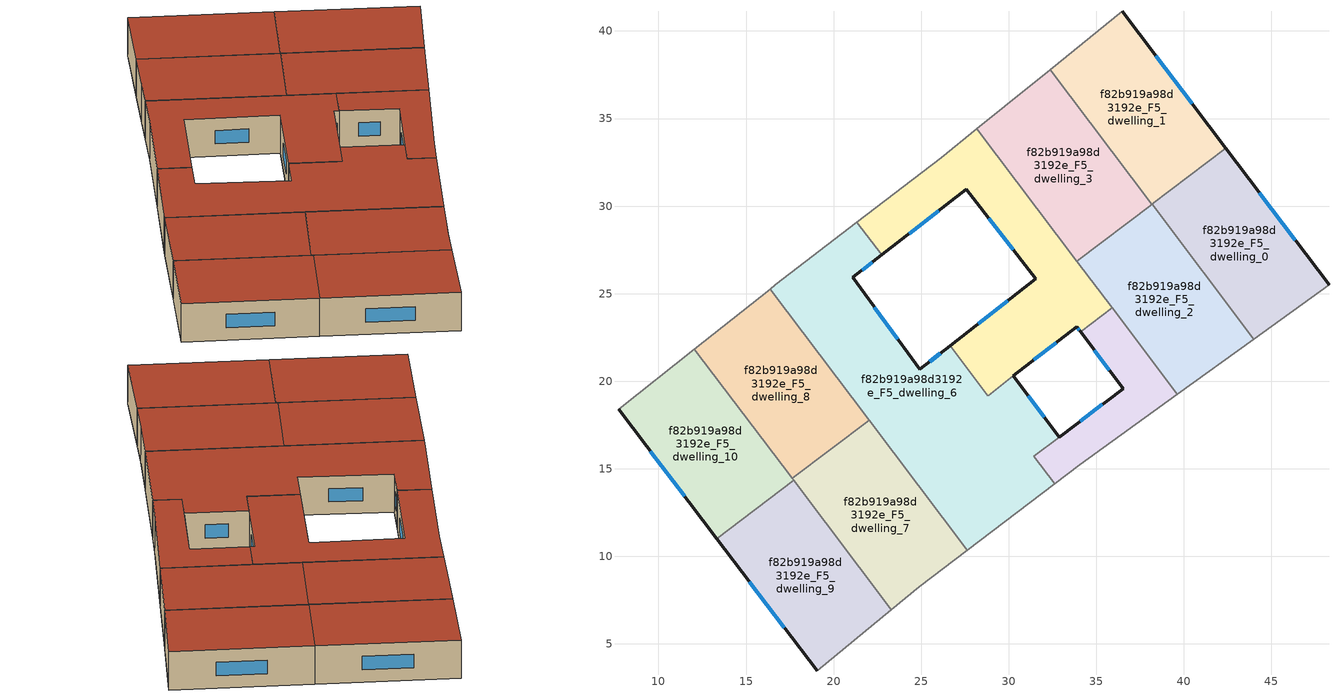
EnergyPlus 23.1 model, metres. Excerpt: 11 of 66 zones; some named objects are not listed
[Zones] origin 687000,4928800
f82b919a98d3192e_F5_dwelling_0
 floor to f82b919a98d3192e_F4_dwelling_0 (EU_floor_Construction): 42.39,33.31 48.29,25.51 43.99,22.41 38.16,30.12 z15
 wall outside (EU_wall_Construction): 48.29,25.51 42.39,33.31 z15:18
 wall to f82b919a98d3192e_F5_dwelling_1 (EU_wall_Construction): 42.39,33.31 38.16,30.12 z15:18
 wall adiabatic (EU_wall_Construction): 43.99,22.41 48.29,25.51 z15:18
 wall to f82b919a98d3192e_F5_dwelling_2 (EU_wall_Construction): 38.18,30.09 43.99,22.41 z15:18
 wall to f82b919a98d3192e_F5_dwelling_3 (EU_wall_Construction): 38.16,30.12 38.18,30.09 z15:18
 window (EU_Window_Construction): 46.37,28.05 44.31,30.78 z15.98:17.02
 roof outside (EU_roof_Construction): 48.29,25.51 42.39,33.31 38.16,30.12 43.99,22.41 z18
f82b919a98d3192e_F5_dwelling_1
 floor to f82b919a98d3192e_F4_dwelling_1 (EU_floor_Construction): 36.48,41.13 42.39,33.31 38.16,30.12 32.35,37.8 z15
 wall outside (EU_wall_Construction): 42.39,33.31 36.48,41.13 z15:18
 wall adiabatic (EU_wall_Construction): 36.48,41.13 32.35,37.8 z15:18
 wall to f82b919a98d3192e_F5_dwelling_3 (EU_wall_Construction): 32.35,37.8 38.16,30.12 z15:18
 window (EU_Window_Construction): 40.47,35.85 38.4,38.59 z15.98:17.02
 roof outside (EU_roof_Construction): 42.39,33.31 36.48,41.13 32.35,37.8 38.16,30.12 z18
f82b919a98d3192e_F5_dwelling_10
 floor to f82b919a98d3192e_F4_dwelling_10 (EU_floor_Construction): 12.04,21.84 17.72,14.34 13.33,11.02 7.72,18.41 z15
 wall outside (EU_wall_Construction): 7.72,18.41 13.33,11.02 z15:18
 wall to f82b919a98d3192e_F5_dwelling_9 (EU_wall_Construction): 13.33,11.02 17.72,14.34 z15:18
 wall adiabatic (EU_wall_Construction): 12.04,21.84 7.72,18.41 z15:18
 wall to f82b919a98d3192e_F5_dwelling_8 (EU_wall_Construction): 17.63,14.45 12.04,21.84 z15:18
 wall to f82b919a98d3192e_F5_dwelling_7 (EU_wall_Construction): 17.72,14.34 17.63,14.45 z15:18
 window (EU_Window_Construction): 9.54,16.01 11.5,13.42 z15.98:17.02
 roof outside (EU_roof_Construction): 17.72,14.34 12.04,21.84 7.72,18.41 13.33,11.02 z18
f82b919a98d3192e_F5_dwelling_2
 floor to f82b919a98d3192e_F4_dwelling_2 (EU_floor_Construction): 38.18,30.09 43.99,22.41 39.63,19.26 33.89,26.85 z15
 wall to f82b919a98d3192e_F5_dwelling_3 (EU_wall_Construction): 38.18,30.09 33.89,26.85 z15:18
 wall adiabatic (EU_wall_Construction): 39.63,19.26 43.99,22.41 z15:18
 wall to f82b919a98d3192e_F5_dwelling_4 (EU_wall_Construction): 35.9,24.19 39.63,19.26 z15:18
 wall to f82b919a98d3192e_F5_dwelling_5 (EU_wall_Construction): 33.89,26.85 35.9,24.19 z15:18
 roof outside (EU_roof_Construction): 43.99,22.41 38.18,30.09 33.89,26.85 39.63,19.26 z18
f82b919a98d3192e_F5_dwelling_3
 floor to f82b919a98d3192e_F4_dwelling_3 (EU_floor_Construction): 32.35,37.8 38.18,30.09 33.89,26.85 28.17,34.41 29.78,35.71 z15
 wall adiabatic (EU_wall_Construction): 32.35,37.8 29.78,35.71 28.17,34.41 z15:18
 wall to f82b919a98d3192e_F5_dwelling_5 (EU_wall_Construction): 28.17,34.41 33.89,26.85 z15:18
 roof outside (EU_roof_Construction): 38.18,30.09 32.35,37.8 29.78,35.71 28.17,34.41 33.89,26.85 z18
f82b919a98d3192e_F5_dwelling_4
 floor to f82b919a98d3192e_F4_dwelling_4 (EU_floor_Construction): 35.9,24.19 39.63,19.26 34.06,15.24 32.62,14.15 31.43,15.72 36.55,19.58 34.1,22.83 z15
 wall outside (EU_wall_Construction): 34.1,22.83 36.55,19.58 32.88,16.81 z15:18
 wall to f82b919a98d3192e_F5_dwelling_5 (EU_wall_Construction): 35.9,24.19 34.1,22.83 z15:18
 wall adiabatic (EU_wall_Construction): 32.62,14.15 34.06,15.24 39.63,19.26 z15:18
 wall to f82b919a98d3192e_F5_dwelling_6 (EU_wall_Construction): 32.88,16.81 31.43,15.72 32.62,14.15 z15:18
 window (EU_Window_Construction): 34.89,21.77 35.75,20.64 / 35.35,18.68 34.07,17.71 z15.98:17.02
 roof outside (EU_roof_Construction): 39.63,19.26 35.9,24.19 34.1,22.83 36.55,19.58 31.43,15.72 32.62,14.15 34.06,15.24 z18
f82b919a98d3192e_F5_dwelling_5
 floor to f82b919a98d3192e_F4_dwelling_5 (EU_floor_Construction): 28.17,34.41 35.9,24.19 34.1,22.83 33.88,23.12 28.81,19.18 26.66,22.04 31.55,25.84 27.57,30.96 22.74,27.22 21.33,29.07 26.15,32.76 z15
 wall outside (EU_wall_Construction): 22.74,27.22 27.57,30.96 31.55,25.84 26.66,22.04 / 30.26,20.3 33.88,23.12 34.1,22.83 z15:18
 wall to f82b919a98d3192e_F5_dwelling_6 (EU_wall_Construction): 21.33,29.07 22.74,27.22 / 26.66,22.04 28.81,19.18 30.26,20.3 z15:18
 wall adiabatic (EU_wall_Construction): 28.17,34.41 26.15,32.76 21.33,29.07 z15:18
 window (EU_Window_Construction): 29.96,24.6 28.25,23.27 / 28.86,29.3 30.25,27.51 / 24.31,28.43 26,29.74 / 33.95,23.03 34.03,22.93 / 31.43,21.22 32.7,22.21 z15.98:17.02
 roof outside (EU_roof_Construction): 34.1,22.83 35.9,24.19 28.17,34.41 26.15,32.76 21.33,29.07 22.74,27.22 27.57,30.96 31.55,25.84 26.66,22.04 28.81,19.18 33.88,23.12 z18
f82b919a98d3192e_F5_dwelling_6
 floor to f82b919a98d3192e_F4_dwelling_6 (EU_floor_Construction): 30.26,20.3 32.88,16.81 31.43,15.72 32.62,14.15 27.64,10.36 16.38,25.26 16.68,25.5 21.33,29.07 22.74,27.22 21.09,25.93 24.92,20.68 26.66,22.04 28.81,19.18 z15
 wall outside (EU_wall_Construction): 26.66,22.04 24.92,20.68 21.09,25.93 22.74,27.22 / 32.88,16.81 30.26,20.3 z15:18
 wall adiabatic (EU_wall_Construction): 27.64,10.36 32.62,14.15 / 21.33,29.07 16.68,25.5 16.38,25.26 z15:18
 wall to f82b919a98d3192e_F5_dwelling_8 (EU_wall_Construction): 16.38,25.26 22.03,17.78 z15:18
 wall to f82b919a98d3192e_F5_dwelling_7 (EU_wall_Construction): 22.04,17.78 27.64,10.36 z15:18
 window (EU_Window_Construction): 21.62,26.35 22.2,26.8 / 23.67,22.39 22.33,24.23 / 26.09,21.6 25.48,21.12 / 32.02,17.95 31.11,19.17 z15.98:17.02
 roof outside (EU_roof_Construction): 32.62,14.15 31.43,15.72 32.88,16.81 30.26,20.3 28.81,19.18 26.66,22.04 24.92,20.68 21.09,25.93 22.74,27.22 21.33,29.07 16.68,25.5 16.38,25.26 27.64,10.36 z18
f82b919a98d3192e_F5_dwelling_7
 floor to f82b919a98d3192e_F4_dwelling_7 (EU_floor_Construction): 22.04,17.78 27.64,10.36 24.88,8.25 23.3,6.95 17.63,14.45 z15
 wall adiabatic (EU_wall_Construction): 23.3,6.95 24.88,8.25 27.64,10.36 z15:18
 wall to f82b919a98d3192e_F5_dwelling_8 (EU_wall_Construction): 22.04,17.78 17.63,14.45 z15:18
 wall to f82b919a98d3192e_F5_dwelling_9 (EU_wall_Construction): 17.72,14.34 23.3,6.95 z15:18
 roof outside (EU_roof_Construction): 24.88,8.25 27.64,10.36 22.04,17.78 17.63,14.45 23.3,6.95 z18
f82b919a98d3192e_F5_dwelling_8
 floor to f82b919a98d3192e_F4_dwelling_8 (EU_floor_Construction): 16.38,25.26 22.04,17.78 17.63,14.45 12.04,21.84 z15
 wall adiabatic (EU_wall_Construction): 16.38,25.26 12.04,21.84 z15:18
 roof outside (EU_roof_Construction): 22.04,17.78 16.38,25.26 12.04,21.84 17.63,14.45 z18
f82b919a98d3192e_F5_dwelling_9
 floor to f82b919a98d3192e_F4_dwelling_9 (EU_floor_Construction): 17.72,14.34 23.3,6.95 19.06,3.46 13.33,11.02 z15
 wall outside (EU_wall_Construction): 13.33,11.02 19.06,3.46 z15:18
 wall adiabatic (EU_wall_Construction): 19.06,3.46 23.3,6.95 z15:18
 window (EU_Window_Construction): 15.19,8.56 17.19,5.92 z15.98:17.02
 roof outside (EU_roof_Construction): 23.3,6.95 17.72,14.34 13.33,11.02 19.06,3.46 z18
[Building]
EU S2 Campaign: North Axis=0; Terrain=City; Solar Distribution=FullExterior
[Site:Location]
Bologna: Latitude=44.5; Longitude=11.25; Time Zone=1; Elevation=37
[SizingPeriod:WeatherFileDays]
AnnualSizingPeriod: Begin Month=1; Begin Day of Month=1; End Month=12; End Day of Month=31; Day of Week for Start Day=Monday; Use Weather File Daylight Saving Period=No; Use Weather File Rain and Snow Indicators=No
[MATERIAL]
EU_InternalMass_Material: Roughness=MediumRough; Thickness=0.1; Conductivity=1; Density=1800; Specific Heat=900; Thermal Absorptance=0.9; Solar Absorptance=0.7; Visible Absorptance=0.7
[MATERIAL:NOMASS] Roughness=MediumRough; Thermal Absorptance=0.9; Solar Absorptance=0.7; Visible Absorptance=0.7
Name | Thermal Resistance
EU_wall_NoMass | 0.905828
EU_roof_NoMass | 0.37593
EU_floor_NoMass | 0.67114
[WINDOWMATERIAL:SIMPLEGLAZINGSYSTEM]
EU_Window_SimpleGlazing: UFactor=4.52486; Solar Heat Gain Coefficient=0.85; Visible Transmittance=0.85
[CONSTRUCTION]
EU_wall_Construction: EU_wall_NoMass
EU_roof_Construction: EU_roof_NoMass
EU_floor_Construction: EU_floor_NoMass
EU_Window_Construction: EU_Window_SimpleGlazing
EU_InternalMass_Construction: EU_InternalMass_Material
[ZONE] Type=1; Multiplier=1; Ceiling Height=autocalculate; Floor Area=autocalculate; Part of Total Floor Area=Yes
Name | Volume
f82b919a98d3192e_F5_dwelling_0 | 154.432
f82b919a98d3192e_F5_dwelling_1 | 154.438
f82b919a98d3192e_F5_dwelling_10 | 154.46
f82b919a98d3192e_F5_dwelling_2 | 154.473
f82b919a98d3192e_F5_dwelling_3 | 154.488
f82b919a98d3192e_F5_dwelling_4 | 80.2244
f82b919a98d3192e_F5_dwelling_5 | 204.878
f82b919a98d3192e_F5_dwelling_6 | 332.687
f82b919a98d3192e_F5_dwelling_7 | 154.451
f82b919a98d3192e_F5_dwelling_8 | 154.45
f82b919a98d3192e_F5_dwelling_9 | 154.47
[INTERNALMASS] Construction=EU_InternalMass_Construction
Name | Zone or ZoneList | Surface Area
f82b919a98d3192e_F5_dwelling_0_EU_InternalMass | f82b919a98d3192e_F5_dwelling_0 | 51.4774
f82b919a98d3192e_F5_dwelling_1_EU_InternalMass | f82b919a98d3192e_F5_dwelling_1 | 51.4794
f82b919a98d3192e_F5_dwelling_2_EU_InternalMass | f82b919a98d3192e_F5_dwelling_2 | 51.4908
f82b919a98d3192e_F5_dwelling_3_EU_InternalMass | f82b919a98d3192e_F5_dwelling_3 | 51.4961
f82b919a98d3192e_F5_dwelling_4_EU_InternalMass | f82b919a98d3192e_F5_dwelling_4 | 26.741
f82b919a98d3192e_F5_dwelling_5_EU_InternalMass | f82b919a98d3192e_F5_dwelling_5 | 68.3086
f82b919a98d3192e_F5_dwelling_6_EU_InternalMass | f82b919a98d3192e_F5_dwelling_6 | 110.895
f82b919a98d3192e_F5_dwelling_7_EU_InternalMass | f82b919a98d3192e_F5_dwelling_7 | 51.4842
f82b919a98d3192e_F5_dwelling_8_EU_InternalMass | f82b919a98d3192e_F5_dwelling_8 | 51.4829
f82b919a98d3192e_F5_dwelling_9_EU_InternalMass | f82b919a98d3192e_F5_dwelling_9 | 51.4899
f82b919a98d3192e_F5_dwelling_10_EU_InternalMass | f82b919a98d3192e_F5_dwelling_10 | 51.4866
[OTHEREQUIPMENT] Fuel Type=Electricity; Design Level Calculation Method=Watts/Area; Power per Zone Floor Area=1; Fraction Latent=0; Fraction Radiant=0; Fraction Lost=0; Carbon Dioxide Generation Rate=0; EndUse Subcategory=EU_Step8_InternalGains
Name | Zone or ZoneList or Space or SpaceList | Schedule
EU_Step8_InternalGain_f82b919a98d3192e_F5_dwelling_0_f000 | f82b919a98d3192e_F5_dwelling_0 | EU_Step8_GainSchedule_f82b919a98d3192e_F5_dwelling_0_f000
EU_Step8_InternalGain_f82b919a98d3192e_F5_dwelling_1_f000 | f82b919a98d3192e_F5_dwelling_1 | EU_Step8_GainSchedule_f82b919a98d3192e_F5_dwelling_1_f000
EU_Step8_InternalGain_f82b919a98d3192e_F5_dwelling_2_f000 | f82b919a98d3192e_F5_dwelling_2 | EU_Step8_GainSchedule_f82b919a98d3192e_F5_dwelling_2_f000
EU_Step8_InternalGain_f82b919a98d3192e_F5_dwelling_3_f000 | f82b919a98d3192e_F5_dwelling_3 | EU_Step8_GainSchedule_f82b919a98d3192e_F5_dwelling_3_f000
EU_Step8_InternalGain_f82b919a98d3192e_F5_dwelling_4_f000 | f82b919a98d3192e_F5_dwelling_4 | EU_Step8_GainSchedule_f82b919a98d3192e_F5_dwelling_4_f000
EU_Step8_InternalGain_f82b919a98d3192e_F5_dwelling_5_f000 | f82b919a98d3192e_F5_dwelling_5 | EU_Step8_GainSchedule_f82b919a98d3192e_F5_dwelling_5_f000
EU_Step8_InternalGain_f82b919a98d3192e_F5_dwelling_6_f000 | f82b919a98d3192e_F5_dwelling_6 | EU_Step8_GainSchedule_f82b919a98d3192e_F5_dwelling_6_f000
EU_Step8_InternalGain_f82b919a98d3192e_F5_dwelling_7_f000 | f82b919a98d3192e_F5_dwelling_7 | EU_Step8_GainSchedule_f82b919a98d3192e_F5_dwelling_7_f000
EU_Step8_InternalGain_f82b919a98d3192e_F5_dwelling_8_f000 | f82b919a98d3192e_F5_dwelling_8 | EU_Step8_GainSchedule_f82b919a98d3192e_F5_dwelling_8_f000
EU_Step8_InternalGain_f82b919a98d3192e_F5_dwelling_9_f000 | f82b919a98d3192e_F5_dwelling_9 | EU_Step8_GainSchedule_f82b919a98d3192e_F5_dwelling_9_f000
EU_Step8_InternalGain_f82b919a98d3192e_F5_dwelling_10_f000 | f82b919a98d3192e_F5_dwelling_10 | EU_Step8_GainSchedule_f82b919a98d3192e_F5_dwelling_10_f000
[ZONEVENTILATION:DESIGNFLOWRATE] Schedule=EU_AlwaysOn; Design Flow Rate Calculation Method=AirChanges/Hour; Air Changes per Hour=0.73129; Ventilation Type=Natural; Fan Pressure Rise=0; Fan Total Efficiency=1; Constant Term Coefficient=1; Temperature Term Coefficient=0; Velocity Term Coefficient=0; Velocity Squared Term Coefficient=0; Minimum Indoor Temperature=-100; Maximum Indoor Temperature=100; Delta Temperature=-100; Minimum Outdoor Temperature=-100; Maximum Outdoor Temperature=100; Maximum Wind Speed=40
Name | Zone or ZoneList or Space or SpaceList
EU_ConstantAir_f82b919a98d3192e_F5_dwelling_0 | f82b919a98d3192e_F5_dwelling_0
EU_ConstantAir_f82b919a98d3192e_F5_dwelling_1 | f82b919a98d3192e_F5_dwelling_1
EU_ConstantAir_f82b919a98d3192e_F5_dwelling_2 | f82b919a98d3192e_F5_dwelling_2
EU_ConstantAir_f82b919a98d3192e_F5_dwelling_3 | f82b919a98d3192e_F5_dwelling_3
EU_ConstantAir_f82b919a98d3192e_F5_dwelling_4 | f82b919a98d3192e_F5_dwelling_4
EU_ConstantAir_f82b919a98d3192e_F5_dwelling_5 | f82b919a98d3192e_F5_dwelling_5
EU_ConstantAir_f82b919a98d3192e_F5_dwelling_6 | f82b919a98d3192e_F5_dwelling_6
EU_ConstantAir_f82b919a98d3192e_F5_dwelling_7 | f82b919a98d3192e_F5_dwelling_7
EU_ConstantAir_f82b919a98d3192e_F5_dwelling_8 | f82b919a98d3192e_F5_dwelling_8
EU_ConstantAir_f82b919a98d3192e_F5_dwelling_9 | f82b919a98d3192e_F5_dwelling_9
EU_ConstantAir_f82b919a98d3192e_F5_dwelling_10 | f82b919a98d3192e_F5_dwelling_10
[HVACTEMPLATE:ZONE:IDEALLOADSAIRSYSTEM] System Availability Schedule=EU_AlwaysOn; Maximum Heating Supply Air Temperature=50; Minimum Cooling Supply Air Temperature=13; Maximum Heating Supply Air Humidity Ratio=0.0156; Minimum Cooling Supply Air Humidity Ratio=0.0077; Heating Limit=NoLimit; Cooling Limit=NoLimit; Heating Availability Schedule=EU_AlwaysOn; Cooling Availability Schedule=EU_CoolingOff; Dehumidification Control Type=ConstantSensibleHeatRatio; Cooling Sensible Heat Ratio=0.7; Dehumidification Setpoint=60; Humidification Control Type=None; Humidification Setpoint=30; Outdoor Air Method=None; Outdoor Air Flow Rate per Person=0.00944; Outdoor Air Flow Rate per Zone Floor Area=0; Outdoor Air Flow Rate per Zone=0; Demand Controlled Ventilation Type=None; Outdoor Air Economizer Type=NoEconomizer; Heat Recovery Type=None; Sensible Heat Recovery Effectiveness=0.7; Latent Heat Recovery Effectiveness=0.65
Name | Template Thermostat
f82b919a98d3192e_F5_dwelling_0 | EU_HeatOnly_f82b919a98d3192e_F5_dwelling_0
f82b919a98d3192e_F5_dwelling_1 | EU_HeatOnly_f82b919a98d3192e_F5_dwelling_1
f82b919a98d3192e_F5_dwelling_2 | EU_HeatOnly_f82b919a98d3192e_F5_dwelling_2
f82b919a98d3192e_F5_dwelling_3 | EU_HeatOnly_f82b919a98d3192e_F5_dwelling_3
f82b919a98d3192e_F5_dwelling_4 | EU_HeatOnly_f82b919a98d3192e_F5_dwelling_4
f82b919a98d3192e_F5_dwelling_5 | EU_HeatOnly_f82b919a98d3192e_F5_dwelling_5
f82b919a98d3192e_F5_dwelling_6 | EU_HeatOnly_f82b919a98d3192e_F5_dwelling_6
f82b919a98d3192e_F5_dwelling_7 | EU_HeatOnly_f82b919a98d3192e_F5_dwelling_7
f82b919a98d3192e_F5_dwelling_8 | EU_HeatOnly_f82b919a98d3192e_F5_dwelling_8
f82b919a98d3192e_F5_dwelling_9 | EU_HeatOnly_f82b919a98d3192e_F5_dwelling_9
f82b919a98d3192e_F5_dwelling_10 | EU_HeatOnly_f82b919a98d3192e_F5_dwelling_10
[SIZING:ZONE] Zone Cooling Design Supply Air Temperature Input Method=SupplyAirTemperature; Zone Cooling Design Supply Air Temperature=13; Zone Heating Design Supply Air Temperature Input Method=SupplyAirTemperature; Zone Heating Design Supply Air Temperature=50; Zone Cooling Design Supply Air Humidity Ratio=0.008; Zone Heating Design Supply Air Humidity Ratio=0.008; Cooling Design Air Flow Method=DesignDay; Cooling Design Air Flow Rate=0; Cooling Minimum Air Flow per Zone Floor Area=0.000762; Cooling Minimum Air Flow=0; Cooling Minimum Air Flow Fraction=0.2; Heating Design Air Flow Method=DesignDay; Heating Design Air Flow Rate=0; Heating Maximum Air Flow per Zone Floor Area=0.002032; Heating Maximum Air Flow=0.141576; Heating Maximum Air Flow Fraction=0.3; Account for Dedicated Outdoor Air System=No; Dedicated Outdoor Air System Control Strategy=NeutralSupplyAir; Dedicated Outdoor Air Low Setpoint Temperature for Design=autosize; Dedicated Outdoor Air High Setpoint Temperature for Design=autosize; Zone Load Sizing Method=Sensible Load Only No Latent Load; Zone Latent Cooling Design Supply Air Humidity Ratio Input Method=HumidityRatioDifference; Zone Cooling Design Supply Air Humidity Ratio Difference=0.005; Zone Latent Heating Design Supply Air Humidity Ratio Input Method=HumidityRatioDifference; Zone Humidification Design Supply Air Humidity Ratio Difference=0.005
f82b919a98d3192e_F5_dwelling_0; f82b919a98d3192e_F5_dwelling_1; f82b919a98d3192e_F5_dwelling_2; f82b919a98d3192e_F5_dwelling_3; f82b919a98d3192e_F5_dwelling_4; f82b919a98d3192e_F5_dwelling_5; f82b919a98d3192e_F5_dwelling_6; f82b919a98d3192e_F5_dwelling_7; f82b919a98d3192e_F5_dwelling_8; f82b919a98d3192e_F5_dwelling_9; f82b919a98d3192e_F5_dwelling_10
[SCHEDULE:CONSTANT]
Name | Hourly Value
EU_AlwaysOn | 1
EU_CoolingOff | 0
[SCHEDULE:FILE] Column Number=1; Rows to Skip at Top=0; Number of Hours of Data=8760; Column Separator=Comma; Interpolate to Timestep=No; Minutes per Item=60; Adjust Schedule for Daylight Savings=Yes
Name | File
EU_Step8_GainSchedule_f82b919a98d3192e_F5_dwelling_0_f000 | ../../schedules/f82b919a98d3192e/f82b919a98d3192e_F5_dwelling_0_f000_gain.csv
EU_Step8_GainSchedule_f82b919a98d3192e_F5_dwelling_1_f000 | ../../schedules/f82b919a98d3192e/f82b919a98d3192e_F5_dwelling_1_f000_gain.csv
EU_Step8_GainSchedule_f82b919a98d3192e_F5_dwelling_2_f000 | ../../schedules/f82b919a98d3192e/f82b919a98d3192e_F5_dwelling_2_f000_gain.csv
EU_Step8_GainSchedule_f82b919a98d3192e_F5_dwelling_3_f000 | ../../schedules/f82b919a98d3192e/f82b919a98d3192e_F5_dwelling_3_f000_gain.csv
EU_Step8_GainSchedule_f82b919a98d3192e_F5_dwelling_4_f000 | ../../schedules/f82b919a98d3192e/f82b919a98d3192e_F5_dwelling_4_f000_gain.csv
EU_Step8_GainSchedule_f82b919a98d3192e_F5_dwelling_5_f000 | ../../schedules/f82b919a98d3192e/f82b919a98d3192e_F5_dwelling_5_f000_gain.csv
EU_Step8_GainSchedule_f82b919a98d3192e_F5_dwelling_6_f000 | ../../schedules/f82b919a98d3192e/f82b919a98d3192e_F5_dwelling_6_f000_gain.csv
EU_Step8_GainSchedule_f82b919a98d3192e_F5_dwelling_7_f000 | ../../schedules/f82b919a98d3192e/f82b919a98d3192e_F5_dwelling_7_f000_gain.csv
EU_Step8_GainSchedule_f82b919a98d3192e_F5_dwelling_8_f000 | ../../schedules/f82b919a98d3192e/f82b919a98d3192e_F5_dwelling_8_f000_gain.csv
EU_Step8_GainSchedule_f82b919a98d3192e_F5_dwelling_9_f000 | ../../schedules/f82b919a98d3192e/f82b919a98d3192e_F5_dwelling_9_f000_gain.csv
EU_Step8_GainSchedule_f82b919a98d3192e_F5_dwelling_10_f000 | ../../schedules/f82b919a98d3192e/f82b919a98d3192e_F5_dwelling_10_f000_gain.csv
